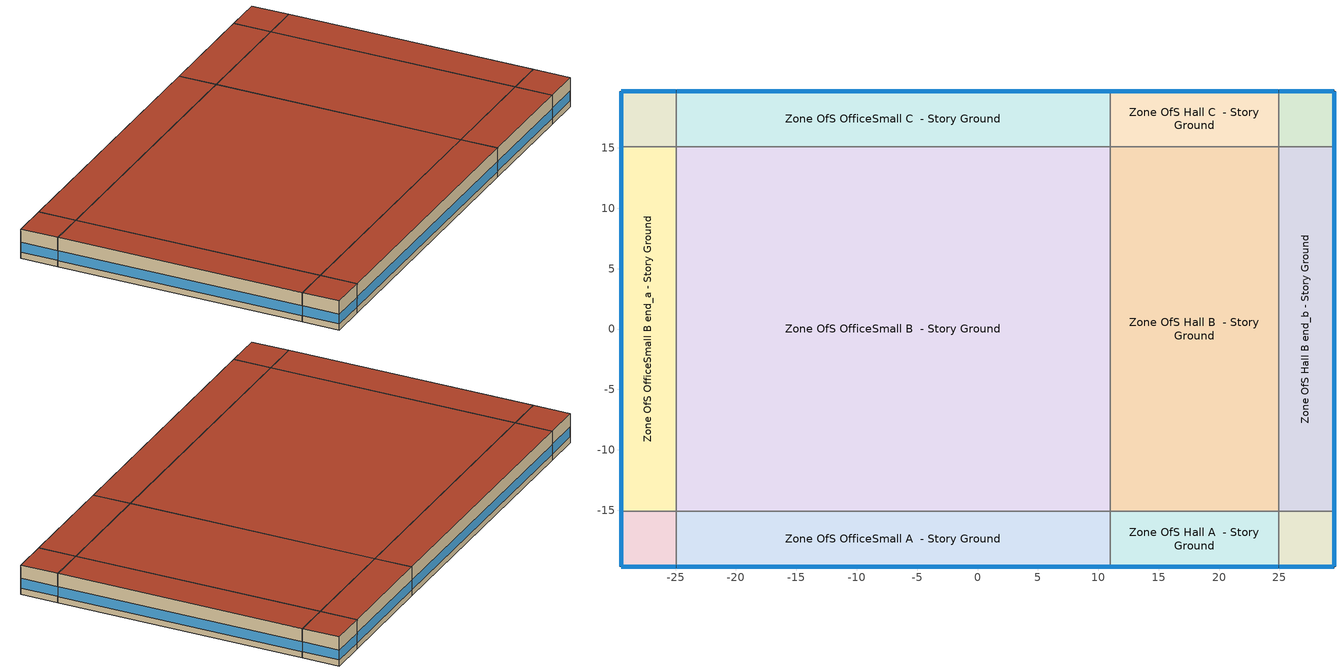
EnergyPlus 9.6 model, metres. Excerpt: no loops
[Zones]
Zone OfS Hall A  - Story Ground
 floor ground (DEER Carpeted 6in Slab Floor): 10.97,-19.67 10.97,-15.1 24.94,-15.1 24.94,-19.67 z0
 wall outside (DEER Insulated Wood Framed Exterior Wall R-16.95): 10.97,-19.67 24.94,-19.67 z0:3.66
 wall to Zone OfS OfficeSmall A  - Story Ground (Typical Interior Wall): 10.97,-15.1 10.97,-19.67 z0:3.66
 wall to Zone OfS Hall B  - Story Ground (Typical Interior Wall): 24.94,-15.1 10.97,-15.1 z0:3.66
 wall to Zone OfS Hall A end_b - Story Ground (Typical Interior Wall): 24.94,-19.67 24.94,-15.1 z0:3.66
 window (DEER Metal Framed Window U-0.47 SHGC 0.47): 11,-19.67 24.91,-19.67 z0.76:1.97
 roof outside (DEER Wood Framed Roof R-25.64): 24.94,-19.67 24.94,-15.1 10.97,-15.1 10.97,-19.67 z3.66
Zone OfS Hall A end_b - Story Ground
 floor ground (DEER Carpeted 6in Slab Floor): 24.94,-19.67 24.94,-15.1 29.51,-15.1 29.51,-19.67 z0
 wall outside (DEER Insulated Wood Framed Exterior Wall R-16.95): 24.94,-19.67 29.51,-19.67 29.51,-15.1 z0:3.66
 wall to Zone OfS Hall B end_b - Story Ground (Typical Interior Wall): 29.51,-15.1 24.94,-15.1 z0:3.66
 window (DEER Metal Framed Window U-0.47 SHGC 0.47): 29.51,-19.65 29.51,-15.13 / 24.97,-19.67 29.49,-19.67 z0.76:1.98
 roof outside (DEER Wood Framed Roof R-25.64): 29.51,-19.67 29.51,-15.1 24.94,-15.1 24.94,-19.67 z3.66
Zone OfS Hall B  - Story Ground
 floor ground (DEER Carpeted 6in Slab Floor): 10.97,-15.1 10.97,15.1 24.94,15.1 24.94,-15.1 z0
 wall to Zone OfS OfficeSmall B  - Story Ground (Typical Interior Wall): 10.97,15.1 10.97,-15.1 z0:3.66
 wall to Zone OfS Hall C  - Story Ground (Typical Interior Wall): 24.94,15.1 10.97,15.1 z0:3.66
 wall to Zone OfS Hall B end_b - Story Ground (Typical Interior Wall): 24.94,-15.1 24.94,15.1 z0:3.66
 roof outside (DEER Wood Framed Roof R-25.64): 24.94,-15.1 24.94,15.1 10.97,15.1 10.97,-15.1 z3.66
Zone OfS Hall B end_b - Story Ground
 floor ground (DEER Carpeted 6in Slab Floor): 24.94,-15.1 24.94,15.1 29.51,15.1 29.51,-15.1 z0
 wall outside (DEER Insulated Wood Framed Exterior Wall R-16.95): 29.51,-15.1 29.51,15.1 z0:3.66
 wall to Zone OfS Hall C end_b - Story Ground (Typical Interior Wall): 29.51,15.1 24.94,15.1 z0:3.66
 window (DEER Metal Framed Window U-0.47 SHGC 0.47): 29.51,-15.08 29.51,15.08 z0.76:1.97
 roof outside (DEER Wood Framed Roof R-25.64): 29.51,-15.1 29.51,15.1 24.94,15.1 24.94,-15.1 z3.66
Zone OfS Hall C  - Story Ground
 floor ground (DEER Carpeted 6in Slab Floor): 10.97,15.1 10.97,19.67 24.94,19.67 24.94,15.1 z0
 wall outside (DEER Insulated Wood Framed Exterior Wall R-16.95): 24.94,19.67 10.97,19.67 z0:3.66
 wall to Zone OfS OfficeSmall C  - Story Ground (Typical Interior Wall): 10.97,19.67 10.97,15.1 z0:3.66
 wall to Zone OfS Hall C end_b - Story Ground (Typical Interior Wall): 24.94,15.1 24.94,19.67 z0:3.66
 window (DEER Metal Framed Window U-0.47 SHGC 0.47): 24.91,19.67 11,19.67 z0.76:1.97
 roof outside (DEER Wood Framed Roof R-25.64): 24.94,15.1 24.94,19.67 10.97,19.67 10.97,15.1 z3.66
Zone OfS Hall C end_b - Story Ground
 floor ground (DEER Carpeted 6in Slab Floor): 24.94,15.1 24.94,19.67 29.51,19.67 29.51,15.1 z0
 wall outside (DEER Insulated Wood Framed Exterior Wall R-16.95): 29.51,15.1 29.51,19.67 24.94,19.67 z0:3.66
 window (DEER Metal Framed Window U-0.47 SHGC 0.47): 29.49,19.67 24.97,19.67 / 29.51,15.13 29.51,19.65 z0.76:1.98
 roof outside (DEER Wood Framed Roof R-25.64): 29.51,15.1 29.51,19.67 24.94,19.67 24.94,15.1 z3.66
Zone OfS OfficeSmall A  - Story Ground
 floor ground (DEER Carpeted 6in Slab Floor): -24.94,-19.67 -24.94,-15.1 10.97,-15.1 10.97,-19.67 z0
 wall outside (DEER Insulated Wood Framed Exterior Wall R-16.95): -24.94,-19.67 10.97,-19.67 z0:3.66
 wall to Zone OfS OfficeSmall A end_a - Story Ground (Typical Interior Wall): -24.94,-15.1 -24.94,-19.67 z0:3.66
 wall to Zone OfS OfficeSmall B  - Story Ground (Typical Interior Wall): 10.97,-15.1 -24.94,-15.1 z0:3.66
 window (DEER Metal Framed Window U-0.47 SHGC 0.47): -24.91,-19.67 10.95,-19.67 z0.76:1.97
 roof outside (DEER Wood Framed Roof R-25.64): 10.97,-19.67 10.97,-15.1 -24.94,-15.1 -24.94,-19.67 z3.66
Zone OfS OfficeSmall A end_a - Story Ground
 floor ground (DEER Carpeted 6in Slab Floor): -29.51,-19.67 -29.51,-15.1 -24.94,-15.1 -24.94,-19.67 z0
 wall outside (DEER Insulated Wood Framed Exterior Wall R-16.95): -29.51,-15.1 -29.51,-19.67 -24.94,-19.67 z0:3.66
 wall to Zone OfS OfficeSmall B end_a - Story Ground (Typical Interior Wall): -24.94,-15.1 -29.51,-15.1 z0:3.66
 window (DEER Metal Framed Window U-0.47 SHGC 0.47): -29.51,-15.13 -29.51,-19.65 / -29.49,-19.67 -24.97,-19.67 z0.76:1.98
 roof outside (DEER Wood Framed Roof R-25.64): -24.94,-19.67 -24.94,-15.1 -29.51,-15.1 -29.51,-19.67 z3.66
Zone OfS OfficeSmall B  - Story Ground
 floor ground (DEER Carpeted 6in Slab Floor): -24.94,-15.1 -24.94,15.1 10.97,15.1 10.97,-15.1 z0
 wall to Zone OfS OfficeSmall B end_a - Story Ground (Typical Interior Wall): -24.94,15.1 -24.94,-15.1 z0:3.66
 wall to Zone OfS OfficeSmall C  - Story Ground (Typical Interior Wall): 10.97,15.1 -24.94,15.1 z0:3.66
 roof outside (DEER Wood Framed Roof R-25.64): 10.97,-15.1 10.97,15.1 -24.94,15.1 -24.94,-15.1 z3.66
Zone OfS OfficeSmall B end_a - Story Ground
 floor ground (DEER Carpeted 6in Slab Floor): -29.51,-15.1 -29.51,15.1 -24.94,15.1 -24.94,-15.1 z0
 wall outside (DEER Insulated Wood Framed Exterior Wall R-16.95): -29.51,15.1 -29.51,-15.1 z0:3.66
 wall to Zone OfS OfficeSmall C end_a - Story Ground (Typical Interior Wall): -24.94,15.1 -29.51,15.1 z0:3.66
 window (DEER Metal Framed Window U-0.47 SHGC 0.47): -29.51,15.08 -29.51,-15.08 z0.76:1.97
 roof outside (DEER Wood Framed Roof R-25.64): -24.94,-15.1 -24.94,15.1 -29.51,15.1 -29.51,-15.1 z3.66
Zone OfS OfficeSmall C  - Story Ground
 floor ground (DEER Carpeted 6in Slab Floor): -24.94,15.1 -24.94,19.67 10.97,19.67 10.97,15.1 z0
 wall outside (DEER Insulated Wood Framed Exterior Wall R-16.95): 10.97,19.67 -24.94,19.67 z0:3.66
 wall to Zone OfS OfficeSmall C end_a - Story Ground (Typical Interior Wall): -24.94,19.67 -24.94,15.1 z0:3.66
 window (DEER Metal Framed Window U-0.47 SHGC 0.47): 10.95,19.67 -24.91,19.67 z0.76:1.97
 roof outside (DEER Wood Framed Roof R-25.64): 10.97,15.1 10.97,19.67 -24.94,19.67 -24.94,15.1 z3.66
Zone OfS OfficeSmall C end_a - Story Ground
 floor ground (DEER Carpeted 6in Slab Floor): -29.51,15.1 -29.51,19.67 -24.94,19.67 -24.94,15.1 z0
 wall outside (DEER Insulated Wood Framed Exterior Wall R-16.95): -24.94,19.67 -29.51,19.67 -29.51,15.1 z0:3.66
 window (DEER Metal Framed Window U-0.47 SHGC 0.47): -29.51,19.65 -29.51,15.13 / -24.97,19.67 -29.49,19.67 z0.76:1.98
 roof outside (DEER Wood Framed Roof R-25.64): -24.94,15.1 -24.94,19.67 -29.51,19.67 -29.51,15.1 z3.66
[Building]
DEER 2015|OfS: Terrain=City
[Site:Location]
CA_SACRAMENTO-METRO-AP: Latitude {deg}=38.7; Longitude {deg}=-121.59; Time Zone {hr}=-8; Elevation {m}=10
[Site:GroundTemperature:FCfactorMethod]
January Ground Temperature {C}=17.5; February Ground Temperature {C}=11.1; March Ground Temperature {C}=8.7; April Ground Temperature {C}=6.9; May Ground Temperature {C}=9.8; June Ground Temperature {C}=12.7; July Ground Temperature {C}=13.4; August Ground Temperature {C}=19; September Ground Temperature {C}=26.4; October Ground Temperature {C}=28.9; November Ground Temperature {C}=27.2; December Ground Temperature {C}=24.2
[Site:WaterMainsTemperature]
Calculation Method=Correlation; Annual Average Outdoor Air Temperature {C}=16.575; Maximum Difference In Monthly Average Outdoor Air Temperatures {deltaC}=17
[SizingPeriod:DesignDay] Day of Month=21; Dry-Bulb Temperature Range Modifier Type=DefaultMultipliers; Humidity Condition Type=Wetbulb; Barometric Pressure {Pa}=101205; Rain Indicator=No; Snow Indicator=No; Daylight Saving Time Indicator=No; Begin Environment Reset Mode=FullResetAtBeginEnvironment
Name | Month | Day Type | Maximum Dry-Bulb Temperature {C} | Daily Dry-Bulb Temperature Range {deltaC} | Wetbulb or DewPoint at Maximum Dry-Bulb {C} | Wind Speed {m/s} | Wind Direction {deg} | Solar Model Indicator | ASHRAE Clear Sky Optical Depth for Beam Irradiance (taub) | ASHRAE Clear Sky Optical Depth for Diffuse Irradiance (taud) | Sky Clearness
CA_SACRAMENTO-METRO-AP Ann Clg .4% Condns DB=>MWB 1 | 7 | SummerDesignDay | 38 | 18.1 | 21.4 | 2.9 | 180 | ASHRAETau | 0.329 | 2.453
CA_SACRAMENTO-METRO-AP Ann Clg .4% Condns WB=>MDB 1 | 7 | SummerDesignDay | 35.9 | 18.1 | 22.9 | 2.9 | 180 | ASHRAETau | 0.329 | 2.453
CA_SACRAMENTO-METRO-AP Ann Htg 99.6% Condns DB 1 | 12 | WinterDesignDay | -0.9 | 0 | -0.9 | 1.5 | 320 | ASHRAEClearSky |  |  | 0
[Material] Thermal Absorptance=0.9; Solar Absorptance=0.7
Name | Roughness | Thickness {m} | Conductivity {W/m-K} | Density {kg/m3} | Specific Heat {J/kg-K} | Visible Absorptance
25mm Stucco | Smooth | 0.0254 | 0.72 | 1856 | 840 | 0.7
5/8 in. Gypsum Board | MediumSmooth | 0.0159 | 0.16 | 800 | 1090 | 0.7
6 in. Normalweight Concrete Floor | MediumRough | 0.1524 | 2.31 | 2322 | 832 | 0.7
G01 13mm gypsum board | Smooth | 0.0127 | 0.160031 | 800.001 | 1090.73 | 0.5
Metal Roof Surface | Smooth | 0.0008 | 45.28 | 7824 | 500 | 0.7
Roof Membrane | VeryRough | 0.0095 | 0.16 | 1121.29 | 1460 | 0.7
Std Wood 6inch 1 | MediumSmooth | 0.15 | 0.12 | 540 | 1210 | 0.7
[Material:NoMass] Roughness=Smooth; Thermal Absorptance=0.9; Solar Absorptance=0.7
Name | Thermal Resistance {m2-K/W} | Visible Absorptance
Typical Carpet Pad | 0.21648 | 0.8
Typical Insulation R-15.45 | 2.72095 | 0.7
Typical Insulation R-25.13 | 4.42631 | 0.7
[WindowMaterial:SimpleGlazingSystem]
Simple Glazing U-0.78 SHGC 0.47: U-Factor {W/m2-K}=4.44427; Solar Heat Gain Coefficient=0.47; Visible Transmittance=0.25
[Construction]
DEER Carpeted 6in Slab Floor: 6 in. Normalweight Concrete Floor, Typical Carpet Pad
DEER Insulated Wood Framed Exterior Wall R-16.95: 25mm Stucco, 5/8 in. Gypsum Board, Typical Insulation R-15.45, 5/8 in. Gypsum Board
DEER Metal Framed Window U-0.47 SHGC 0.47: Simple Glazing U-0.78 SHGC 0.47
DEER Wood Framed Roof R-25.64: Roof Membrane, Typical Insulation R-25.13, Metal Roof Surface
InteriorFurnishings 1: Std Wood 6inch 1
Typical Interior Wall: G01 13mm gypsum board, G01 13mm gypsum board
[Zone] Multiplier=1; Part of Total Floor Area=Yes
Zone OfS Hall A  - Story Ground; Zone OfS Hall A end_b - Story Ground; Zone OfS Hall B  - Story Ground; Zone OfS Hall B end_b - Story Ground; Zone OfS Hall C  - Story Ground; Zone OfS Hall C end_b - Story Ground; Zone OfS OfficeSmall A  - Story Ground; Zone OfS OfficeSmall A end_a - Story Ground; Zone OfS OfficeSmall B  - Story Ground; Zone OfS OfficeSmall B end_a - Story Ground; Zone OfS OfficeSmall C  - Story Ground; Zone OfS OfficeSmall C end_a - Story Ground
[InternalMass] Construction=InteriorFurnishings 1
Name | Zone or ZoneList | Surface Area {m2}
OfS Hall A  - Story Ground Mass | Zone OfS Hall A  - Story Ground | 127.719
OfS Hall A end_b - Story Ground Mass | Zone OfS Hall A end_b - Story Ground | 41.8064
OfS Hall B  - Story Ground Mass | Zone OfS Hall B  - Story Ground | 843.792
OfS Hall B end_b - Story Ground Mass | Zone OfS Hall B end_b - Story Ground | 276.199
OfS Hall C  - Story Ground Mass | Zone OfS Hall C  - Story Ground | 127.719
OfS Hall C end_b - Story Ground Mass | Zone OfS Hall C end_b - Story Ground | 41.8064
OfS OfficeSmall A  - Story Ground Mass | Zone OfS OfficeSmall A  - Story Ground | 328.386
OfS OfficeSmall A end_a - Story Ground Mass | Zone OfS OfficeSmall A end_a - Story Ground | 41.8064
OfS OfficeSmall B  - Story Ground Mass | Zone OfS OfficeSmall B  - Story Ground | 2169.53
OfS OfficeSmall B end_a - Story Ground Mass | Zone OfS OfficeSmall B end_a - Story Ground | 276.199
OfS OfficeSmall C  - Story Ground Mass | Zone OfS OfficeSmall C  - Story Ground | 328.386
OfS OfficeSmall C end_a - Story Ground Mass | Zone OfS OfficeSmall C end_a - Story Ground | 41.8064
[ZoneInfiltration:DesignFlowRate] Schedule=Always On Discrete; Design Flow Rate Calculation Method=Flow/ExteriorArea; Constant Term Coefficient=0; Temperature Term Coefficient=0; Velocity Term Coefficient=0.224; Velocity Squared Term Coefficient=0
Name | Zone or ZoneList | Flow per Exterior Surface Area {m3/s-m2}
OfS Hall A  - Story Ground Infiltration | Zone OfS Hall A  - Story Ground | 8.58917e-05
OfS Hall A end_b - Story Ground Infiltration | Zone OfS Hall A end_b - Story Ground | 0.000118927
OfS Hall B end_b - Story Ground Infiltration | Zone OfS Hall B end_b - Story Ground | 8.58917e-05
OfS Hall C  - Story Ground Infiltration | Zone OfS Hall C  - Story Ground | 8.58917e-05
OfS Hall C end_b - Story Ground Infiltration | Zone OfS Hall C end_b - Story Ground | 0.000118927
OfS OfficeSmall A  - Story Ground Infiltration | Zone OfS OfficeSmall A  - Story Ground | 8.58917e-05
OfS OfficeSmall A end_a - Story Ground Infiltration | Zone OfS OfficeSmall A end_a - Story Ground | 0.000118927
OfS OfficeSmall B end_a - Story Ground Infiltration | Zone OfS OfficeSmall B end_a - Story Ground | 8.58917e-05
OfS OfficeSmall C  - Story Ground Infiltration | Zone OfS OfficeSmall C  - Story Ground | 8.58917e-05
OfS OfficeSmall C end_a - Story Ground Infiltration | Zone OfS OfficeSmall C end_a - Story Ground | 0.000118927
[AvailabilityManager:NightCycle]
Availability Manager Night Cycle 1: Applicability Schedule=Always On Discrete; Fan Schedule=Always On Discrete; Control Type=CycleOnAnyZoneFansOnly; Thermostat Tolerance {deltaC}=1.9999; Cycling Run Time Control Type=Thermostat; Cycling Run Time {s}=3600
[AvailabilityManager:Scheduled]
12 Zone DOAS OA System Availability Manager: Schedule=Always On Discrete
[Exterior:Lights] Control Option=AstronomicalClock
Name | Schedule | Design Level {W}
Building Facades | Schedule Ruleset 1 | 1161.9
Main Entries | Schedule Ruleset 2 | 1200
Other Doors | Schedule Ruleset 2 | 400
Parking Areas and Drives | Schedule Ruleset 2 | 810
[UtilityCost:Tariff]
Name | Output Meter | Conversion Factor Choice | Time of Use Period Schedule | Season Schedule | Demand Window Length | Monthly Charge or Variable | Group | Buy Or Sell
TOU-GS-1_OpD | Electricity:Facility | kWh | SCE GS TOD Sch | Rate Season Sch | QuarterHour | 13.91 | OptionD | BuyFromUtility
TOU-GS-2_OpD | Electricity:Facility | kWh | SCE GS TOD Sch | Rate Season Sch | QuarterHour | 158.71 | OptionD | BuyFromUtility
TOU-GS-3_OpD | Electricity:Facility | kWh | SCE GS TOD Sch | Rate Season Sch | QuarterHour | 383.59 | OptionD | BuyFromUtility
TOU-GS-8_OpD | Electricity:Facility | kWh | SCE GS TOD Sch | Rate Season Sch | QuarterHour | 571.5 | OptionD | BuyFromUtility
California_Avg_Commercial_Gas_2020 | NaturalGas:Facility | MCF
[UtilityCost:Qualify] Variable=TotalDemand; Season=Annual; Threshold Test=Count
Name | Utility Cost Qualify | Tariff | Qualify Type | Threshold Value or Variable | Number of Months
 | SCE TOU-GS-1 Rate D Qualify | TOU-GS-1_OpD | Maximum | 20 | 1
 | SCE TOU-GS-2 Rate D Qualify Min | TOU-GS-2_OpD | Minimum | 20 | 12
 | SCE TOU-GS-2 Rate D Qualify Max | TOU-GS-2_OpD | Maximum | 200 | 1
 | SCE TOU-GS-3 Rate D Qualify Min | TOU-GS-3_OpD | Minimum | 200 | 12
 | SCE TOU-GS-3 Rate D Qualify Max | TOU-GS-3_OpD | Maximum | 500 | 1
 | SCE TOU-GS-8 Rate D Qualify Max | TOU-GS-8_OpD | Minimum | 500 | 12
[UtilityCost:Charge:Simple]
Name | Utility Cost Charge Simple | Tariff | Source Variable | Season | Category Variable | Cost per Unit Value or Variable
 | California_Avg_Commercial_Gas_2020_Charge | California_Avg_Commercial_Gas_2020 | totalEnergy | Annual | EnergyCharges | 9.86
 | TOU-GS-1_OpD_Peak_Summer_Energy | TOU-GS-1_OpD | peakEnergy | Summer | EnergyCharges | 0.17088
 | TOU-GS-1_OpD_MidPeak_Summer_Energy | TOU-GS-1_OpD | midPeakEnergy | Summer | EnergyCharges | 0.16183
 | TOU-GS-1_OpD_OffPeak_Summer_Energy | TOU-GS-1_OpD | offPeakEnergy | Summer | EnergyCharges | 0.10422
 | TOU-GS-1_OpD_MidPeak_Winter_Energy | TOU-GS-1_OpD | midPeakEnergy | Winter | EnergyCharges | 0.16542
 | TOU-GS-1_OpD_OffPeak_Winter_Energy | TOU-GS-1_OpD | offPeakEnergy | Winter | EnergyCharges | 0.11244
 | TOU-GS-1_OpD_Shoulder_Winter_Energy | TOU-GS-1_OpD | shoulderEnergy | Winter | EnergyCharges | 0.09246
 | TOU-GS-1_OpD_Total_Annual_Demand | TOU-GS-1_OpD | totalDemand | Annual | DemandCharges | 11.43
 | TOU-GS-1_OpD_Peak_Summer_Demand | TOU-GS-1_OpD | peakDemand | Summer | DemandCharges | 3.47
 | TOU-GS-2_OpD_Peak_Summer_Energy | TOU-GS-2_OpD | peakEnergy | Summer | EnergyCharges | 0.1401
 | TOU-GS-2_OpD_MidPeak_Summer_Energy | TOU-GS-2_OpD | midPeakEnergy | Summer | EnergyCharges | 0.13067
 | TOU-GS-2_OpD_OffPeak_Summer_Energy | TOU-GS-2_OpD | offPeakEnergy | Summer | EnergyCharges | 0.10117
 | TOU-GS-2_OpD_MidPeak_Winter_Energy | TOU-GS-2_OpD | midPeakEnergy | Winter | EnergyCharges | 0.11836
 | TOU-GS-2_OpD_OffPeak_Winter_Energy | TOU-GS-2_OpD | offPeakEnergy | Winter | EnergyCharges | 0.1068
 | TOU-GS-2_OpD_Shoulder_Winter_Energy | TOU-GS-2_OpD | shoulderEnergy | Winter | EnergyCharges | 0.08509
 | TOU-GS-2_OpD_Total_Annual_Demand | TOU-GS-2_OpD | totalDemand | Annual | DemandCharges | 13.56
 | TOU-GS-2_OpD_Peak_Summer_Demand | TOU-GS-2_OpD | peakDemand | Summer | DemandCharges | 31.67
 | TOU-GS-2_OpD_MidPeak_Winter_Demand | TOU-GS-2_OpD | midPeakDemand | Winter | DemandCharges | 8.27
 | TOU-GS-3_OpD_Peak_Summer_Energy | TOU-GS-3_OpD | peakEnergy | Summer | EnergyCharges | 0.13217
 | TOU-GS-3_OpD_MidPeak_Summer_Energy | TOU-GS-3_OpD | midPeakEnergy | Summer | EnergyCharges | 0.12331
 | TOU-GS-3_OpD_OffPeak_Summer_Energy | TOU-GS-3_OpD | offPeakEnergy | Summer | EnergyCharges | 0.09622
 | TOU-GS-3_OpD_MidPeak_Winter_Energy | TOU-GS-3_OpD | midPeakEnergy | Winter | EnergyCharges | 0.11251
 | TOU-GS-3_OpD_OffPeak_Winter_Energy | TOU-GS-3_OpD | offPeakEnergy | Winter | EnergyCharges | 0.10155
 | TOU-GS-3_OpD_Shoulder_Winter_Energy | TOU-GS-3_OpD | shoulderEnergy | Winter | EnergyCharges | 0.081
 | TOU-GS-3_OpD_Total_Annual_Demand | TOU-GS-3_OpD | totalDemand | Annual | DemandCharges | 14.64
 | TOU-GS-3_OpD_Peak_Summer_Demand | TOU-GS-3_OpD | peakDemand | Summer | DemandCharges | 31.46
 | TOU-GS-3_OpD_MidPeak_Winter_Demand | TOU-GS-3_OpD | midPeakDemand | Winter | DemandCharges | 7.67
 | TOU-GS-8_OpD_Peak_Summer_Energy | TOU-GS-8_OpD | peakEnergy | Summer | EnergyCharges | 0.12297
 | TOU-GS-8_OpD_MidPeak_Summer_Energy | TOU-GS-8_OpD | midPeakEnergy | Summer | EnergyCharges | 0.11476
 | TOU-GS-8_OpD_OffPeak_Summer_Energy | TOU-GS-8_OpD | offPeakEnergy | Summer | EnergyCharges | 0.08809
 | TOU-GS-8_OpD_MidPeak_Winter_Energy | TOU-GS-8_OpD | midPeakEnergy | Winter | EnergyCharges | 0.10272
 | TOU-GS-8_OpD_OffPeak_Winter_Energy | TOU-GS-8_OpD | offPeakEnergy | Winter | EnergyCharges | 0.09289
 | TOU-GS-8_OpD_Shoulder_Winter_Energy | TOU-GS-8_OpD | shoulderEnergy | Winter | EnergyCharges | 0.07442
 | TOU-GS-8_OpD_Total_Annual_Demand | TOU-GS-8_OpD | totalDemand | Annual | DemandCharges | 14.98
 | TOU-GS-8_OpD_Peak_Summer_Demand | TOU-GS-8_OpD | peakDemand | Summer | DemandCharges | 34.68
 | TOU-GS-8_OpD_MidPeak_Winter_Demand | TOU-GS-8_OpD | midPeakDemand | Winter | DemandCharges | 8.48
[Schedule:Compact]
Rate Season Sch: Through: 5/31, For: AllDays, Until: 24:00, 1, Through: 9/30, For: AllDays, Until: 24:00, 3, Through: 12/31, For: AllDays, Until: 24:00, 1
SCE GS TOD Sch: Through: 5/31, For: AllDays, Until: 8:00, 3, Until: 16:00, 2, Until: 21:00, 4, Until: 24:00, 3, Through: 9/30, For: Weekdays, Until: 16:00, 3, Until: 21:00, 1, Until: 24:00, 3, For: Weekend, Until: 16:00, 3, Until: 21:00, 4, Until: 24:00, 3, Through: 12/31, For: AllDays, Until: 8:00, 3, Until: 16:00, 2, Until: 21:00, 4, Until: 24:00, 3
[Schedule:Day:Interval]
Schedule Day 15: No, 06:00, 0, 24:00, 1
Schedule Day 16: No, 06:00, 0.7, 24:00, 1
[Schedule:Week:Daily]
Schedule Ruleset 1 Week Rule - Jan1-Dec31: Schedule Day 15, Schedule Day 15, Schedule Day 15, Schedule Day 15, Schedule Day 15, Schedule Day 15, Schedule Day 15, Schedule Day 15, Schedule Day 15, Schedule Day 15, Schedule Day 15, Schedule Day 15
Schedule Ruleset 2 Week Rule - Jan1-Dec31: Schedule Day 16, Schedule Day 16, Schedule Day 16, Schedule Day 16, Schedule Day 16, Schedule Day 16, Schedule Day 16, Schedule Day 16, Schedule Day 16, Schedule Day 16, Schedule Day 16, Schedule Day 16
[Schedule:Year]
Schedule Ruleset 1: Schedule Ruleset 1 Week Rule - Jan1-Dec31, 1, 1, 12, 31
Schedule Ruleset 2: Schedule Ruleset 2 Week Rule - Jan1-Dec31, 1, 1, 12, 31
[Schedule:Constant]
Always On Discrete: Hourly Value=1
